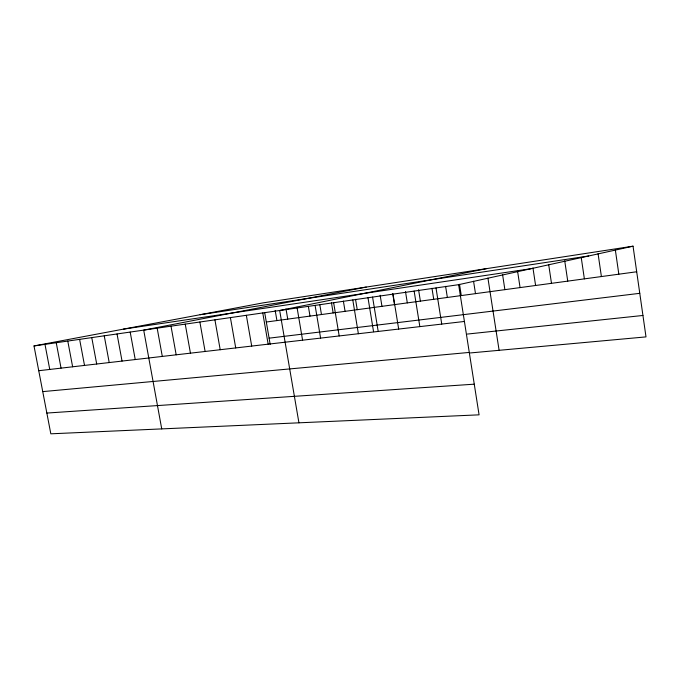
<?xml version="1.0" encoding="UTF-8"?>
<svg xmlns="http://www.w3.org/2000/svg" width="680" height="680" viewBox="0 0 680 680"><rect width="100%" height="100%" fill="white"/><g stroke="black" fill="none" stroke-linecap="round" stroke-linejoin="round"><path stroke-width="1.02" d="M458.635 284.673L479.077 414.834L50.822 433.815L34 345.942L458.635 284.673L633.046 246.185L646 336.889L470.288 352.945M486.472 268.651L279.675 310.497L298.936 422.815M366.223 287.079L143.701 330.115L161.73 428.893M34 345.942L263.007 302.889L633.046 246.185M200.09 314.721L588.685 255.977M123.403 329.137L531.123 268.676M266.313 322.023L636.692 271.771M269.101 338.164L639.778 293.326M38.743 370.719L464.414 321.462M467.321 334.067L642.94 315.469M42.746 391.612L469.276 352.427M46.852 413.058L474.258 384.175M56.236 342.728L61.055 368.135M44.982 344.352L49.759 369.444M79.62 339.354L84.516 365.423M67.779 341.062L72.633 366.792M104.235 335.801L109.208 362.567M91.766 337.603L96.696 364.012M117.036 333.957L122.043 361.08M130.186 332.061L135.235 359.55M157.173 328.168L162.299 356.422M185.24 324.113L190.442 353.166M171.011 326.171L176.179 354.815M199.869 322.005L205.113 351.466M230.401 317.602L235.722 347.922M214.922 319.838L220.201 349.724M246.347 315.299L251.702 346.077M264.75 312.962L270.181 344.394M262.76 312.936L268.158 344.173M285.991 308.856L287.742 319.115M275.179 310.42L276.93 320.586M315.087 305.388L320.603 338.104M308.414 306.672L310.003 316.098M297.007 307.258L302.583 340.187M333.642 302.71L339.192 335.954M331.457 302.812L333.157 312.953M319.778 304.495L321.47 314.543M355.538 299.327L357.247 309.689M352.793 299.948L358.385 333.736M343.375 301.087L345.083 311.338M380.154 295.256L381.964 306.332M372.572 297.092L378.199 331.44M367.948 297.534L373.558 331.704M393.006 294.142L398.675 329.069M392.692 293.445L394.51 304.631M418.557 289.697L420.385 301.121M414.146 291.091L419.849 326.621M405.493 291.593L407.311 302.889M436.008 287.938L441.745 324.088M431.978 288.286L433.729 299.31M459.51 284.308L461.278 295.57M445.596 286.322L447.355 297.457M473.56 281.223L475.498 293.641M502.554 274.474L504.883 289.654M487.925 278.069L499.103 350.31M517.582 271.218L520.072 287.589M548.667 264.477L551.488 283.33M532.942 267.886L535.602 285.481M564.723 260.814L567.74 281.12M581.196 257.286L584.375 278.868M598.068 253.674L601.4 276.556M615.34 249.934L618.834 274.193"/></g></svg>
